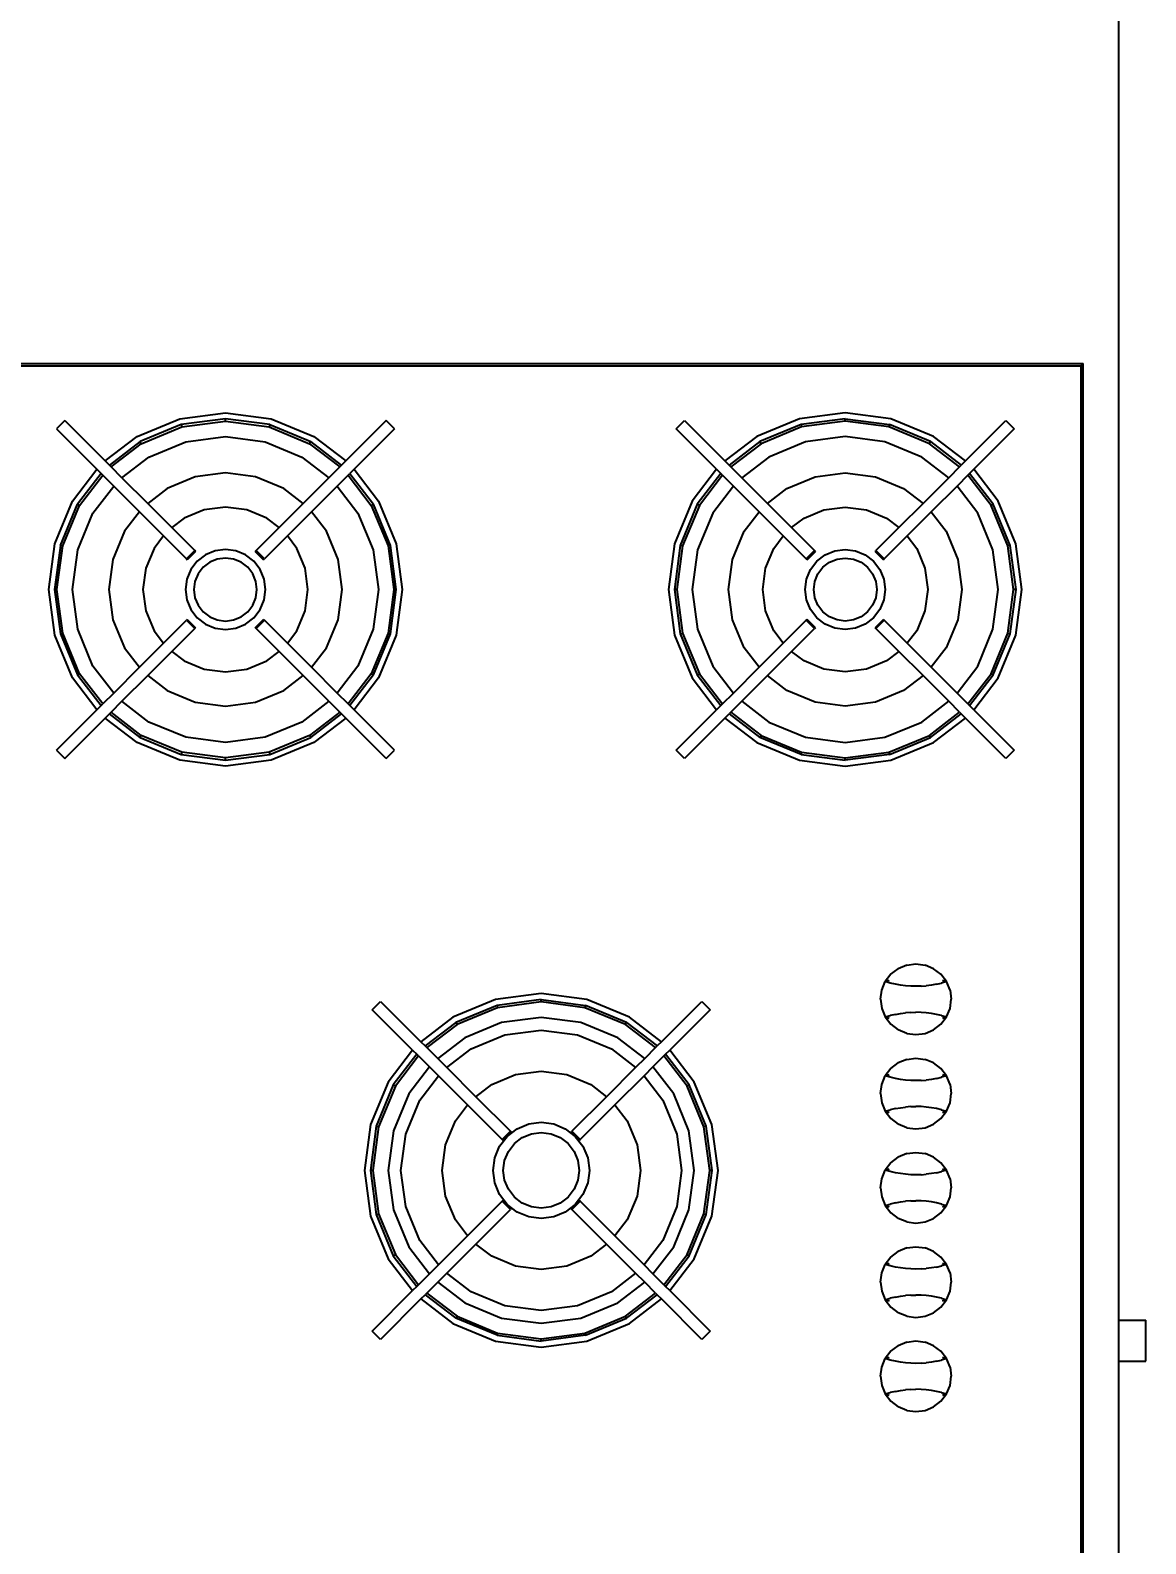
# Model space of a CAD drawing. Header units: metres. Extents: x 244.4 to 340.3, y -4.1 to 64.3.
# Drawn here: x 312.463 to 313.002, y 47.052 to 47.783 of the extents above; entities that cross this region are included whole.
import ezdxf

# ---------------------------------------------------------------- set-up
doc = ezdxf.new("R2010")
doc.units = ezdxf.units.M
doc.layers.get('Defpoints').update_dxf_attribs({"lineweight": 0})
doc.layers.add('Edges', color=7, linetype='Continuous')
doc.styles.add('TEXTS', font='swissl.ttf')
doc.dimstyles.new('Copy of DIMTEXT', dxfattribs={"dimscale": 0.3, "dimtxt": 0.22, "dimasz": 0.18, "dimexe": 0.05, "dimexo": 0.05, "dimgap": 0.05, "dimtad": 0, "dimzin": 1, "dimdsep": 46, "dimtxsty": 'TEXTS', "dimblk": 'ARCHTICK', "dimcen": 0.1, "dimclrd": 256, "dimclre": 6, "dimclrt": 7, "dimadec": 0, "dimazin": 0, "dimtfac": 0.15, "dimtix": 1, "dimtofl": 0, "dimtmove": 1, "dimatfit": 3, "dimldrblk": 'OPEN', "dimfxl": 0, "dimtolj": 1, "dimtzin": 0, "dimarcsym": 0})

# ---------------------------------------------------------------- blocks, each defined once
blk = doc.blocks.new('turjd+')
at = {"layer": 'Edges'}
for p, q in [((581.772, 172.567), (581.086, 172.567)), ((581.086, 172.12), (581.086, 172.567)), ((581.772, 172.12), (581.772, 172.567)), ((581.086, 172.12), (557.831, 172.12)), ((581.772, 172.12), (581.086, 172.12)), ((585.979, 172.12), (581.772, 172.12)), ((565.101, 171.523), (565.14, 171.484)), ((565.101, 153.413), (565.101, 171.523)), ((592.069, 171.523), (565.101, 171.523)), ((565.14, 153.452), (565.14, 171.484)), ((565.14, 171.484), (592.03, 171.484)), ((568.88, 170.499), (568.116, 170.399)), ((569.645, 170.399), (568.88, 170.499)), ((566.057, 170.231), (566.196, 170.37)), ((566.732, 169.556), (566.057, 170.231)), ((566.196, 170.37), (566.871, 169.695)), ((568.116, 170.399), (567.404, 170.104)), ((568.142, 170.303), (567.454, 170.018)), ((568.152, 170.264), (567.474, 169.983)), ((568.88, 170.4), (568.142, 170.303)), ((568.142, 170.303), (568.152, 170.264)), ((568.88, 170.36), (568.152, 170.264)), ((569.619, 170.303), (568.88, 170.4)), ((568.88, 170.4), (568.88, 170.36)), ((569.609, 170.264), (568.88, 170.36)), ((569.609, 170.264), (569.619, 170.303)), ((570.287, 169.983), (569.609, 170.264)), ((570.307, 170.018), (569.619, 170.303)), ((570.357, 170.104), (569.645, 170.399)), ((570.89, 169.695), (571.565, 170.37)), ((571.704, 170.231), (571.029, 169.556)), ((571.565, 170.37), (571.704, 170.231)), ((567.404, 170.104), (566.871, 169.695)), ((567.454, 170.018), (566.942, 169.625)), ((567.474, 169.983), (566.97, 169.597)), ((567.474, 169.983), (567.454, 170.018)), ((568.219, 170.015), (567.603, 169.76)), ((568.88, 170.102), (568.219, 170.015)), ((569.542, 170.015), (568.88, 170.102)), ((570.158, 169.76), (569.542, 170.015)), ((570.307, 170.018), (570.287, 169.983)), ((570.791, 169.597), (570.287, 169.983)), ((570.819, 169.625), (570.307, 170.018)), ((570.89, 169.695), (570.357, 170.104)), ((566.871, 169.695), (566.942, 169.625)), ((567.603, 169.76), (567.152, 169.414)), ((570.609, 169.414), (570.158, 169.76)), ((570.89, 169.695), (570.819, 169.625)), ((566.732, 169.556), (566.323, 169.023)), ((566.409, 168.973), (566.802, 169.486)), ((566.83, 169.457), (566.444, 168.953)), ((566.732, 169.556), (566.802, 169.486)), ((566.83, 169.457), (566.802, 169.486)), ((566.83, 169.457), (567.013, 169.275)), ((566.942, 169.625), (566.97, 169.597)), ((566.97, 169.597), (567.152, 169.414)), ((568.376, 169.429), (568.88, 169.495)), ((568.88, 169.495), (569.385, 169.429)), ((570.791, 169.597), (570.609, 169.414)), ((570.931, 169.457), (570.748, 169.275)), ((570.791, 169.597), (570.819, 169.625)), ((570.931, 169.457), (570.959, 169.486)), ((571.317, 168.953), (570.931, 169.457)), ((570.959, 169.486), (571.029, 169.556)), ((571.352, 168.973), (570.959, 169.486)), ((571.438, 169.023), (571.029, 169.556)), ((567.013, 169.275), (566.667, 168.824)), ((567.013, 169.275), (567.442, 168.846)), ((567.152, 169.414), (567.581, 168.985)), ((567.581, 168.985), (567.906, 169.234)), ((567.906, 169.234), (568.376, 169.429)), ((569.385, 169.429), (569.855, 169.234)), ((569.855, 169.234), (570.18, 168.985)), ((570.609, 169.414), (570.18, 168.985)), ((570.748, 169.275), (570.319, 168.846)), ((571.094, 168.824), (570.748, 169.275)), ((575.432, 169.239), (575.309, 169.145)), ((575.41, 169.173), (575.432, 169.239)), ((575.574, 169.298), (575.432, 169.239)), ((575.432, 169.239), (575.456, 169.156)), ((575.574, 169.298), (575.727, 169.318)), ((575.88, 169.298), (575.727, 169.318)), ((576.022, 169.239), (575.88, 169.298)), ((575.998, 169.156), (576.022, 169.239)), ((576.044, 169.173), (576.022, 169.239)), ((576.145, 169.145), (576.022, 169.239)), ((577.006, 169.239), (576.884, 169.145)), ((576.985, 169.173), (577.006, 169.239)), ((577.149, 169.298), (577.006, 169.239)), ((577.006, 169.239), (577.03, 169.156)), ((577.149, 169.298), (577.302, 169.318)), ((577.455, 169.298), (577.302, 169.318)), ((577.597, 169.239), (577.455, 169.298)), ((577.573, 169.156), (577.597, 169.239)), ((577.619, 169.173), (577.597, 169.239)), ((577.719, 169.145), (577.597, 169.239)), ((578.581, 169.239), (578.459, 169.145)), ((578.559, 169.173), (578.581, 169.239)), ((578.724, 169.298), (578.581, 169.239)), ((578.581, 169.239), (578.605, 169.156)), ((578.724, 169.298), (578.877, 169.318)), ((579.029, 169.298), (578.877, 169.318)), ((579.172, 169.239), (579.029, 169.298)), ((579.148, 169.156), (579.172, 169.239)), ((579.194, 169.173), (579.172, 169.239)), ((579.294, 169.145), (579.172, 169.239)), ((580.156, 169.239), (580.034, 169.145)), ((580.134, 169.173), (580.156, 169.239)), ((580.299, 169.298), (580.156, 169.239)), ((580.156, 169.239), (580.18, 169.156)), ((580.299, 169.298), (580.451, 169.318)), ((580.604, 169.298), (580.451, 169.318)), ((580.747, 169.239), (580.604, 169.298)), ((580.723, 169.156), (580.747, 169.239)), ((580.768, 169.173), (580.747, 169.239)), ((580.869, 169.145), (580.747, 169.239)), ((581.731, 169.239), (581.609, 169.145)), ((581.709, 169.173), (581.731, 169.239)), ((581.873, 169.298), (581.731, 169.239)), ((581.731, 169.239), (581.755, 169.156)), ((581.873, 169.298), (582.026, 169.318)), ((582.179, 169.298), (582.026, 169.318)), ((582.321, 169.239), (582.179, 169.298)), ((582.298, 169.156), (582.321, 169.239)), ((582.343, 169.173), (582.321, 169.239)), ((582.444, 169.145), (582.321, 169.239)), ((566.323, 169.023), (566.028, 168.311)), ((566.409, 168.973), (566.124, 168.285)), ((566.444, 168.953), (566.163, 168.275)), ((566.444, 168.953), (566.409, 168.973)), ((567.581, 168.985), (567.985, 168.581)), ((570.18, 168.985), (569.776, 168.581)), ((571.352, 168.973), (571.317, 168.953)), ((571.598, 168.275), (571.317, 168.953)), ((571.637, 168.285), (571.352, 168.973)), ((571.733, 168.311), (571.438, 169.023)), ((575.216, 169.023), (575.157, 168.881)), ((575.309, 169.145), (575.216, 169.023)), ((575.475, 169.072), (575.456, 169.156)), ((575.475, 169.072), (575.491, 168.986)), ((575.491, 168.986), (575.502, 168.901)), ((575.963, 168.986), (575.952, 168.901)), ((575.979, 169.072), (575.963, 168.986)), ((575.998, 169.156), (575.979, 169.072)), ((576.238, 169.023), (576.145, 169.145)), ((576.297, 168.881), (576.238, 169.023)), ((576.79, 169.023), (576.731, 168.881)), ((576.884, 169.145), (576.79, 169.023)), ((577.05, 169.072), (577.03, 169.156)), ((577.05, 169.072), (577.065, 168.986)), ((577.065, 168.986), (577.076, 168.901)), ((577.538, 168.986), (577.527, 168.901)), ((577.553, 169.072), (577.538, 168.986)), ((577.573, 169.156), (577.553, 169.072)), ((577.813, 169.023), (577.719, 169.145)), ((577.872, 168.881), (577.813, 169.023)), ((578.365, 169.023), (578.306, 168.881)), ((578.459, 169.145), (578.365, 169.023)), ((578.625, 169.072), (578.605, 169.156)), ((578.625, 169.072), (578.64, 168.986)), ((578.64, 168.986), (578.651, 168.901)), ((579.113, 168.986), (579.102, 168.901)), ((579.128, 169.072), (579.113, 168.986)), ((579.148, 169.156), (579.128, 169.072)), ((579.388, 169.023), (579.294, 169.145)), ((579.447, 168.881), (579.388, 169.023)), ((579.94, 169.023), (579.881, 168.881)), ((580.034, 169.145), (579.94, 169.023)), ((580.2, 169.072), (580.18, 169.156)), ((580.2, 169.072), (580.215, 168.986)), ((580.215, 168.986), (580.226, 168.901)), ((580.688, 168.986), (580.677, 168.901)), ((580.703, 169.072), (580.688, 168.986)), ((580.723, 169.156), (580.703, 169.072)), ((580.963, 169.023), (580.869, 169.145)), ((581.022, 168.881), (580.963, 169.023)), ((581.515, 169.023), (581.456, 168.881)), ((581.609, 169.145), (581.515, 169.023)), ((581.774, 169.072), (581.755, 169.156)), ((581.774, 169.072), (581.79, 168.986)), ((581.79, 168.986), (581.801, 168.901)), ((582.262, 168.986), (582.252, 168.901)), ((582.278, 169.072), (582.262, 168.986)), ((582.298, 169.156), (582.278, 169.072)), ((582.538, 169.023), (582.444, 169.145)), ((582.597, 168.881), (582.538, 169.023)), ((566.667, 168.824), (566.412, 168.208)), ((567.193, 168.521), (567.442, 168.846)), ((567.442, 168.846), (567.846, 168.442)), ((567.985, 168.581), (568.192, 168.74)), ((568.192, 168.74), (568.524, 168.877)), ((568.524, 168.877), (568.88, 168.924)), ((568.88, 168.924), (569.237, 168.877)), ((569.237, 168.877), (569.569, 168.74)), ((569.569, 168.74), (569.776, 168.581)), ((570.319, 168.846), (569.915, 168.442)), ((570.319, 168.846), (570.568, 168.521)), ((571.349, 168.208), (571.094, 168.824)), ((575.136, 168.728), (575.157, 168.881)), ((575.157, 168.575), (575.136, 168.728)), ((575.508, 168.814), (575.502, 168.901)), ((575.508, 168.814), (575.51, 168.728)), ((575.51, 168.728), (575.508, 168.641)), ((575.946, 168.814), (575.943, 168.728)), ((575.946, 168.641), (575.943, 168.728)), ((575.952, 168.901), (575.946, 168.814)), ((576.317, 168.728), (576.297, 168.881)), ((576.297, 168.575), (576.317, 168.728)), ((576.711, 168.728), (576.731, 168.881)), ((576.731, 168.575), (576.711, 168.728)), ((577.083, 168.814), (577.076, 168.901)), ((577.083, 168.814), (577.085, 168.728)), ((577.085, 168.728), (577.083, 168.641)), ((577.52, 168.814), (577.518, 168.728)), ((577.52, 168.641), (577.518, 168.728)), ((577.527, 168.901), (577.52, 168.814)), ((577.892, 168.728), (577.872, 168.881)), ((577.872, 168.575), (577.892, 168.728)), ((578.286, 168.728), (578.306, 168.881)), ((578.306, 168.575), (578.286, 168.728)), ((578.658, 168.814), (578.651, 168.901)), ((578.658, 168.814), (578.66, 168.728)), ((578.66, 168.728), (578.658, 168.641)), ((579.095, 168.814), (579.093, 168.728)), ((579.095, 168.641), (579.093, 168.728)), ((579.102, 168.901), (579.095, 168.814)), ((579.467, 168.728), (579.447, 168.881)), ((579.447, 168.575), (579.467, 168.728)), ((579.861, 168.728), (579.881, 168.881)), ((579.881, 168.575), (579.861, 168.728)), ((580.233, 168.814), (580.226, 168.901)), ((580.233, 168.814), (580.235, 168.728)), ((580.235, 168.728), (580.233, 168.641)), ((580.67, 168.814), (580.668, 168.728)), ((580.67, 168.641), (580.668, 168.728)), ((580.677, 168.901), (580.67, 168.814)), ((581.042, 168.728), (581.022, 168.881)), ((581.022, 168.575), (581.042, 168.728)), ((581.436, 168.728), (581.456, 168.881)), ((581.456, 168.575), (581.436, 168.728)), ((581.807, 168.814), (581.801, 168.901)), ((581.807, 168.814), (581.81, 168.728)), ((581.81, 168.728), (581.807, 168.641)), ((582.245, 168.814), (582.243, 168.728)), ((582.245, 168.641), (582.243, 168.728)), ((582.252, 168.901), (582.245, 168.814)), ((582.617, 168.728), (582.597, 168.881)), ((582.597, 168.575), (582.617, 168.728)), ((566.998, 168.051), (567.193, 168.521)), ((567.687, 168.235), (567.846, 168.442)), ((567.846, 168.442), (568.229, 168.059)), ((567.985, 168.581), (568.368, 168.199)), ((569.776, 168.581), (569.393, 168.199)), ((569.915, 168.442), (569.532, 168.059)), ((569.915, 168.442), (570.074, 168.235)), ((570.568, 168.521), (570.763, 168.051)), ((575.157, 168.575), (575.216, 168.432)), ((575.309, 168.31), (575.216, 168.432)), ((575.491, 168.469), (575.475, 168.384)), ((575.502, 168.555), (575.491, 168.469)), ((575.508, 168.641), (575.502, 168.555)), ((575.946, 168.641), (575.952, 168.555)), ((575.963, 168.469), (575.952, 168.555)), ((575.979, 168.384), (575.963, 168.469)), ((576.145, 168.31), (576.238, 168.432)), ((576.297, 168.575), (576.238, 168.432)), ((576.731, 168.575), (576.79, 168.432)), ((576.884, 168.31), (576.79, 168.432)), ((577.065, 168.469), (577.05, 168.384)), ((577.076, 168.555), (577.065, 168.469)), ((577.083, 168.641), (577.076, 168.555)), ((577.52, 168.641), (577.527, 168.555)), ((577.538, 168.469), (577.527, 168.555)), ((577.553, 168.384), (577.538, 168.469)), ((577.719, 168.31), (577.813, 168.432)), ((577.872, 168.575), (577.813, 168.432)), ((578.306, 168.575), (578.365, 168.432)), ((578.459, 168.31), (578.365, 168.432)), ((578.64, 168.469), (578.625, 168.384)), ((578.651, 168.555), (578.64, 168.469)), ((578.658, 168.641), (578.651, 168.555)), ((579.095, 168.641), (579.102, 168.555)), ((579.113, 168.469), (579.102, 168.555)), ((579.128, 168.384), (579.113, 168.469)), ((579.294, 168.31), (579.388, 168.432)), ((579.447, 168.575), (579.388, 168.432)), ((579.881, 168.575), (579.94, 168.432)), ((580.034, 168.31), (579.94, 168.432)), ((580.215, 168.469), (580.2, 168.384)), ((580.226, 168.555), (580.215, 168.469)), ((580.233, 168.641), (580.226, 168.555)), ((580.67, 168.641), (580.677, 168.555)), ((580.688, 168.469), (580.677, 168.555)), ((580.703, 168.384), (580.688, 168.469)), ((580.869, 168.31), (580.963, 168.432)), ((581.022, 168.575), (580.963, 168.432)), ((581.456, 168.575), (581.515, 168.432)), ((581.609, 168.31), (581.515, 168.432)), ((581.79, 168.469), (581.774, 168.384)), ((581.801, 168.555), (581.79, 168.469)), ((581.807, 168.641), (581.801, 168.555)), ((582.245, 168.641), (582.252, 168.555)), ((582.262, 168.469), (582.252, 168.555)), ((582.278, 168.384), (582.262, 168.469)), ((582.444, 168.31), (582.538, 168.432)), ((582.597, 168.575), (582.538, 168.432)), ((566.028, 168.311), (565.928, 167.547)), ((566.027, 167.547), (566.124, 168.285)), ((566.163, 168.275), (566.067, 167.547)), ((566.124, 168.285), (566.163, 168.275)), ((566.412, 168.208), (566.325, 167.547)), ((567.55, 167.903), (567.687, 168.235)), ((568.229, 168.059), (568.368, 168.199)), ((568.242, 168.045), (568.382, 168.185)), ((568.368, 168.199), (568.382, 168.185)), ((568.546, 168.126), (568.707, 168.193)), ((568.707, 168.193), (568.88, 168.215)), ((568.88, 168.215), (569.054, 168.193)), ((569.054, 168.193), (569.215, 168.126)), ((569.379, 168.185), (569.393, 168.199)), ((569.379, 168.185), (569.518, 168.045)), ((569.393, 168.199), (569.532, 168.059)), ((570.074, 168.235), (570.211, 167.903)), ((571.436, 167.547), (571.349, 168.208)), ((571.598, 168.275), (571.637, 168.285)), ((571.694, 167.547), (571.598, 168.275)), ((571.637, 168.285), (571.734, 167.547)), ((571.833, 167.547), (571.733, 168.311)), ((575.309, 168.31), (575.432, 168.216)), ((575.432, 168.216), (575.41, 168.283)), ((575.456, 168.299), (575.432, 168.216)), ((575.574, 168.157), (575.432, 168.216)), ((575.475, 168.384), (575.456, 168.299)), ((575.88, 168.157), (576.022, 168.216)), ((575.979, 168.384), (575.998, 168.299)), ((576.022, 168.216), (575.998, 168.299)), ((576.022, 168.216), (576.145, 168.31)), ((576.022, 168.216), (576.044, 168.283)), ((576.884, 168.31), (577.006, 168.216)), ((577.006, 168.216), (576.985, 168.283)), ((577.03, 168.299), (577.006, 168.216)), ((577.149, 168.157), (577.006, 168.216)), ((577.05, 168.384), (577.03, 168.299)), ((577.455, 168.157), (577.597, 168.216)), ((577.553, 168.384), (577.573, 168.299)), ((577.597, 168.216), (577.573, 168.299)), ((577.597, 168.216), (577.719, 168.31)), ((577.597, 168.216), (577.619, 168.283)), ((578.459, 168.31), (578.581, 168.216)), ((578.581, 168.216), (578.559, 168.283)), ((578.605, 168.299), (578.581, 168.216)), ((578.724, 168.157), (578.581, 168.216)), ((578.625, 168.384), (578.605, 168.299)), ((579.029, 168.157), (579.172, 168.216)), ((579.128, 168.384), (579.148, 168.299)), ((579.172, 168.216), (579.148, 168.299)), ((579.172, 168.216), (579.294, 168.31)), ((579.172, 168.216), (579.194, 168.283)), ((580.034, 168.31), (580.156, 168.216)), ((580.156, 168.216), (580.134, 168.283)), ((580.18, 168.299), (580.156, 168.216)), ((580.299, 168.157), (580.156, 168.216)), ((580.2, 168.384), (580.18, 168.299)), ((580.604, 168.157), (580.747, 168.216)), ((580.703, 168.384), (580.723, 168.299)), ((580.747, 168.216), (580.723, 168.299)), ((580.747, 168.216), (580.869, 168.31)), ((580.747, 168.216), (580.768, 168.283)), ((581.609, 168.31), (581.731, 168.216)), ((581.731, 168.216), (581.709, 168.283)), ((581.755, 168.299), (581.731, 168.216)), ((581.873, 168.157), (581.731, 168.216)), ((581.774, 168.384), (581.755, 168.299)), ((582.179, 168.157), (582.321, 168.216)), ((582.278, 168.384), (582.298, 168.299)), ((582.321, 168.216), (582.298, 168.299)), ((582.321, 168.216), (582.444, 168.31)), ((582.321, 168.216), (582.343, 168.283)), ((566.932, 167.547), (566.998, 168.051)), ((568.242, 168.045), (568.229, 168.059)), ((568.301, 167.881), (568.408, 168.019)), ((568.408, 168.019), (568.546, 168.126)), ((568.424, 167.81), (568.508, 167.919)), ((568.508, 167.919), (568.617, 168.003)), ((568.617, 168.003), (568.744, 168.056)), ((568.744, 168.056), (568.88, 168.074)), ((568.88, 168.074), (569.017, 168.056)), ((569.017, 168.056), (569.144, 168.003)), ((569.144, 168.003), (569.253, 167.919)), ((569.215, 168.126), (569.353, 168.019)), ((569.253, 167.919), (569.337, 167.81)), ((569.353, 168.019), (569.46, 167.881)), ((569.532, 168.059), (569.518, 168.045)), ((570.763, 168.051), (570.829, 167.547)), ((575.727, 168.137), (575.574, 168.157)), ((575.727, 168.137), (575.88, 168.157)), ((577.302, 168.137), (577.149, 168.157)), ((577.302, 168.137), (577.455, 168.157)), ((578.877, 168.137), (578.724, 168.157)), ((578.877, 168.137), (579.029, 168.157)), ((580.451, 168.137), (580.299, 168.157)), ((580.451, 168.137), (580.604, 168.157)), ((582.026, 168.137), (581.873, 168.157)), ((582.026, 168.137), (582.179, 168.157)), ((567.503, 167.547), (567.55, 167.903)), ((568.212, 167.547), (568.234, 167.72)), ((568.234, 167.72), (568.301, 167.881)), ((568.354, 167.547), (568.371, 167.683)), ((568.371, 167.683), (568.424, 167.81)), ((569.337, 167.81), (569.389, 167.683)), ((569.389, 167.683), (569.407, 167.547)), ((569.46, 167.881), (569.526, 167.72)), ((569.526, 167.72), (569.549, 167.547)), ((570.211, 167.903), (570.258, 167.547)), ((565.928, 167.547), (566.028, 166.782)), ((566.067, 167.547), (566.027, 167.547)), ((566.027, 167.547), (566.124, 166.808)), ((566.067, 167.547), (566.163, 166.818)), ((566.325, 167.547), (566.412, 166.885)), ((566.998, 167.042), (566.932, 167.547)), ((567.55, 167.19), (567.503, 167.547)), ((568.234, 167.373), (568.212, 167.547)), ((568.371, 167.41), (568.354, 167.547)), ((569.407, 167.547), (569.389, 167.41)), ((569.549, 167.547), (569.526, 167.373)), ((570.258, 167.547), (570.211, 167.19)), ((570.829, 167.547), (570.763, 167.042)), ((571.349, 166.885), (571.436, 167.547)), ((571.598, 166.818), (571.694, 167.547)), ((571.637, 166.808), (571.734, 167.547)), ((571.734, 167.547), (571.694, 167.547)), ((571.733, 166.782), (571.833, 167.547)), ((567.687, 166.858), (567.55, 167.19)), ((568.301, 167.212), (568.234, 167.373)), ((568.408, 167.074), (568.301, 167.212)), ((568.424, 167.283), (568.371, 167.41)), ((568.508, 167.174), (568.424, 167.283)), ((568.617, 167.09), (568.508, 167.174)), ((569.253, 167.174), (569.144, 167.09)), ((569.337, 167.283), (569.253, 167.174)), ((569.389, 167.41), (569.337, 167.283)), ((569.46, 167.212), (569.353, 167.074)), ((569.526, 167.373), (569.46, 167.212)), ((570.211, 167.19), (570.074, 166.858)), ((567.193, 166.572), (566.998, 167.042)), ((567.846, 166.651), (568.229, 167.034)), ((568.229, 167.034), (568.242, 167.048)), ((568.368, 166.895), (568.229, 167.034)), ((568.382, 166.909), (568.242, 167.048)), ((568.382, 166.909), (568.368, 166.895)), ((568.546, 166.967), (568.408, 167.074)), ((568.707, 166.901), (568.546, 166.967)), ((568.744, 167.038), (568.617, 167.09)), ((568.88, 167.02), (568.744, 167.038)), ((569.017, 167.038), (568.88, 167.02)), ((569.144, 167.09), (569.017, 167.038)), ((569.215, 166.967), (569.054, 166.901)), ((569.353, 167.074), (569.215, 166.967)), ((569.518, 167.048), (569.379, 166.909)), ((569.393, 166.895), (569.379, 166.909)), ((569.532, 167.034), (569.393, 166.895)), ((569.518, 167.048), (569.532, 167.034)), ((569.915, 166.651), (569.532, 167.034)), ((570.763, 167.042), (570.568, 166.572)), ((566.028, 166.782), (566.323, 166.07)), ((566.124, 166.808), (566.163, 166.818)), ((566.124, 166.808), (566.409, 166.12)), ((566.163, 166.818), (566.444, 166.14)), ((566.412, 166.885), (566.667, 166.269)), ((567.846, 166.651), (567.687, 166.858)), ((567.985, 166.512), (568.368, 166.895)), ((568.88, 166.878), (568.707, 166.901)), ((569.054, 166.901), (568.88, 166.878)), ((569.776, 166.512), (569.393, 166.895)), ((570.074, 166.858), (569.915, 166.651)), ((571.094, 166.269), (571.349, 166.885)), ((571.317, 166.14), (571.598, 166.818)), ((571.637, 166.808), (571.352, 166.12)), ((571.438, 166.07), (571.733, 166.782)), ((571.598, 166.818), (571.637, 166.808)), ((567.442, 166.247), (567.193, 166.572)), ((567.442, 166.247), (567.846, 166.651)), ((567.581, 166.108), (567.985, 166.512)), ((568.192, 166.353), (567.985, 166.512)), ((569.776, 166.512), (569.569, 166.353)), ((570.18, 166.108), (569.776, 166.512)), ((570.319, 166.247), (569.915, 166.651)), ((570.568, 166.572), (570.319, 166.247)), ((566.667, 166.269), (567.013, 165.818)), ((567.013, 165.818), (567.442, 166.247)), ((568.524, 166.216), (568.192, 166.353)), ((568.88, 166.169), (568.524, 166.216)), ((569.237, 166.216), (568.88, 166.169)), ((569.569, 166.353), (569.237, 166.216)), ((570.748, 165.818), (570.319, 166.247)), ((570.748, 165.818), (571.094, 166.269)), ((566.323, 166.07), (566.732, 165.537)), ((566.444, 166.14), (566.409, 166.12)), ((566.409, 166.12), (566.802, 165.608)), ((566.444, 166.14), (566.83, 165.636)), ((567.152, 165.679), (567.581, 166.108)), ((567.906, 165.859), (567.581, 166.108)), ((570.18, 166.108), (569.855, 165.859)), ((570.609, 165.679), (570.18, 166.108)), ((570.931, 165.636), (571.317, 166.14)), ((570.959, 165.608), (571.352, 166.12)), ((571.029, 165.537), (571.438, 166.07)), ((571.352, 166.12), (571.317, 166.14)), ((566.83, 165.636), (567.013, 165.818)), ((566.97, 165.497), (567.152, 165.679)), ((567.152, 165.679), (567.603, 165.333)), ((568.376, 165.664), (567.906, 165.859)), ((568.88, 165.598), (568.376, 165.664)), ((569.385, 165.664), (568.88, 165.598)), ((569.855, 165.859), (569.385, 165.664)), ((570.158, 165.333), (570.609, 165.679)), ((570.791, 165.497), (570.609, 165.679)), ((570.931, 165.636), (570.748, 165.818)), ((566.057, 164.862), (566.732, 165.537)), ((566.871, 165.398), (566.196, 164.723)), ((566.732, 165.537), (566.802, 165.608)), ((566.802, 165.608), (566.83, 165.636)), ((566.871, 165.398), (566.942, 165.468)), ((566.871, 165.398), (567.404, 164.989)), ((566.97, 165.497), (566.942, 165.468)), ((566.942, 165.468), (567.454, 165.075)), ((566.97, 165.497), (567.474, 165.11)), ((570.287, 165.11), (570.791, 165.497)), ((570.307, 165.075), (570.819, 165.468)), ((570.357, 164.989), (570.89, 165.398)), ((570.791, 165.497), (570.819, 165.468)), ((570.819, 165.468), (570.89, 165.398)), ((571.565, 164.723), (570.89, 165.398)), ((570.931, 165.636), (570.959, 165.608)), ((571.029, 165.537), (570.959, 165.608)), ((571.029, 165.537), (571.704, 164.862)), ((578.585, 165.421), (577.821, 165.32)), ((579.349, 165.32), (578.585, 165.421)), ((567.603, 165.333), (568.219, 165.078)), ((569.542, 165.078), (570.158, 165.333)), ((575.762, 165.152), (575.901, 165.291)), ((576.437, 164.477), (575.762, 165.152)), ((575.901, 165.291), (576.576, 164.616)), ((577.821, 165.32), (577.109, 165.025)), ((577.847, 165.224), (577.158, 164.939)), ((577.857, 165.186), (577.178, 164.905)), ((578.585, 165.321), (577.847, 165.224)), ((577.847, 165.224), (577.857, 165.186)), ((578.585, 165.282), (577.857, 165.186)), ((579.324, 165.224), (578.585, 165.321)), ((578.585, 165.321), (578.585, 165.282)), ((579.313, 165.186), (578.585, 165.282)), ((579.313, 165.186), (579.324, 165.224)), ((579.992, 164.905), (579.313, 165.186)), ((580.012, 164.939), (579.324, 165.224)), ((580.062, 165.025), (579.349, 165.32)), ((580.594, 164.616), (581.27, 165.291)), ((581.409, 165.152), (580.734, 164.477)), ((581.27, 165.291), (581.409, 165.152)), ((567.404, 164.989), (568.116, 164.694)), ((567.474, 165.11), (567.454, 165.075)), ((567.454, 165.075), (568.142, 164.79)), ((567.474, 165.11), (568.152, 164.829)), ((568.219, 165.078), (568.88, 164.991)), ((568.88, 164.991), (569.542, 165.078)), ((569.609, 164.829), (570.287, 165.11)), ((569.619, 164.79), (570.307, 165.075)), ((569.645, 164.694), (570.357, 164.989)), ((570.307, 165.075), (570.287, 165.11)), ((577.109, 165.025), (576.576, 164.616)), ((577.158, 164.939), (576.646, 164.546)), ((577.178, 164.905), (576.674, 164.518)), ((577.178, 164.905), (577.158, 164.939)), ((577.924, 164.936), (577.307, 164.681)), ((578.585, 165.023), (577.924, 164.936)), ((579.247, 164.936), (578.585, 165.023)), ((579.863, 164.681), (579.247, 164.936)), ((580.012, 164.939), (579.992, 164.905)), ((580.496, 164.518), (579.992, 164.905)), ((580.524, 164.546), (580.012, 164.939)), ((580.594, 164.616), (580.062, 165.025)), ((566.196, 164.723), (566.057, 164.862)), ((568.116, 164.694), (568.88, 164.594)), ((568.142, 164.79), (568.152, 164.829)), ((568.142, 164.79), (568.88, 164.693)), ((568.152, 164.829), (568.88, 164.733)), ((568.88, 164.733), (569.609, 164.829)), ((568.88, 164.693), (569.619, 164.79)), ((568.88, 164.733), (568.88, 164.693)), ((568.88, 164.594), (569.645, 164.694)), ((569.619, 164.79), (569.609, 164.829)), ((571.704, 164.862), (571.565, 164.723)), ((577.307, 164.681), (576.857, 164.335)), ((577.414, 164.497), (577.979, 164.731)), ((577.979, 164.731), (578.585, 164.81)), ((578.585, 164.81), (579.191, 164.731)), ((579.191, 164.731), (579.756, 164.497)), ((580.314, 164.335), (579.863, 164.681)), ((576.437, 164.477), (576.028, 163.944)), ((576.114, 163.895), (576.507, 164.407)), ((576.535, 164.379), (576.148, 163.875)), ((576.437, 164.477), (576.507, 164.407)), ((576.535, 164.379), (576.507, 164.407)), ((576.535, 164.379), (576.718, 164.196)), ((576.646, 164.546), (576.576, 164.616)), ((576.674, 164.518), (576.646, 164.546)), ((576.674, 164.518), (576.857, 164.335)), ((577.008, 164.185), (577.414, 164.497)), ((579.756, 164.497), (580.163, 164.185)), ((580.496, 164.518), (580.314, 164.335)), ((580.635, 164.379), (580.453, 164.196)), ((580.496, 164.518), (580.524, 164.546)), ((580.594, 164.616), (580.524, 164.546)), ((580.635, 164.379), (580.663, 164.407)), ((581.022, 163.875), (580.635, 164.379)), ((580.663, 164.407), (580.734, 164.477)), ((581.056, 163.895), (580.663, 164.407)), ((581.142, 163.944), (580.734, 164.477)), ((576.718, 164.196), (576.372, 163.746)), ((576.718, 164.196), (576.868, 164.045)), ((576.857, 164.335), (577.008, 164.185)), ((577.008, 164.185), (577.493, 163.699)), ((578.157, 164.068), (578.585, 164.124)), ((578.585, 164.124), (579.014, 164.068)), ((580.163, 164.185), (579.677, 163.699)), ((580.314, 164.335), (580.163, 164.185)), ((580.453, 164.196), (580.302, 164.045)), ((580.798, 163.746), (580.453, 164.196)), ((576.028, 163.944), (575.733, 163.232)), ((576.114, 163.895), (575.829, 163.206)), ((576.148, 163.875), (575.867, 163.196)), ((576.148, 163.875), (576.114, 163.895)), ((576.557, 163.639), (576.868, 164.045)), ((576.868, 164.045), (577.354, 163.56)), ((577.493, 163.699), (577.757, 163.902)), ((577.757, 163.902), (578.157, 164.068)), ((579.014, 164.068), (579.413, 163.902)), ((579.413, 163.902), (579.677, 163.699)), ((580.302, 164.045), (579.817, 163.56)), ((580.302, 164.045), (580.614, 163.639)), ((581.056, 163.895), (581.022, 163.875)), ((581.303, 163.196), (581.022, 163.875)), ((581.341, 163.206), (581.056, 163.895)), ((581.437, 163.232), (581.142, 163.944)), ((576.372, 163.746), (576.117, 163.129)), ((576.322, 163.074), (576.557, 163.639)), ((577.493, 163.699), (578.072, 163.12)), ((579.677, 163.699), (579.098, 163.12)), ((580.614, 163.639), (580.848, 163.074)), ((581.054, 163.129), (580.798, 163.746)), ((577.151, 163.296), (577.354, 163.56)), ((577.354, 163.56), (577.933, 162.981)), ((579.817, 163.56), (579.237, 162.981)), ((579.817, 163.56), (580.019, 163.296)), ((575.733, 163.232), (575.632, 162.468)), ((575.732, 162.468), (575.829, 163.206)), ((575.867, 163.196), (575.771, 162.468)), ((575.829, 163.206), (575.867, 163.196)), ((576.117, 163.129), (576.03, 162.468)), ((576.986, 162.896), (577.151, 163.296)), ((577.933, 162.981), (578.072, 163.12)), ((578.017, 163.036), (578.183, 163.164)), ((578.072, 163.12), (578.086, 163.106)), ((578.183, 163.164), (578.377, 163.244)), ((578.377, 163.244), (578.585, 163.272)), ((578.585, 163.272), (578.793, 163.244)), ((578.793, 163.244), (578.987, 163.164)), ((578.987, 163.164), (579.154, 163.036)), ((579.084, 163.106), (579.098, 163.12)), ((579.098, 163.12), (579.237, 162.981)), ((580.019, 163.296), (580.185, 162.896)), ((581.141, 162.468), (581.054, 163.129)), ((581.303, 163.196), (581.341, 163.206)), ((581.399, 162.468), (581.303, 163.196)), ((581.341, 163.206), (581.439, 162.468)), ((581.538, 162.468), (581.437, 163.232)), ((576.243, 162.468), (576.322, 163.074)), ((576.929, 162.468), (576.986, 162.896)), ((577.809, 162.676), (577.889, 162.87)), ((577.889, 162.87), (578.017, 163.036)), ((577.947, 162.967), (577.933, 162.981)), ((577.947, 162.967), (578.017, 163.036)), ((578.017, 163.036), (578.086, 163.106)), ((578.037, 162.785), (578.137, 162.916)), ((578.137, 162.916), (578.268, 163.016)), ((578.268, 163.016), (578.421, 163.08)), ((578.421, 163.08), (578.585, 163.101)), ((578.585, 163.101), (578.749, 163.08)), ((578.749, 163.08), (578.902, 163.016)), ((578.902, 163.016), (579.033, 162.916)), ((579.033, 162.916), (579.134, 162.785)), ((579.084, 163.106), (579.154, 163.036)), ((579.154, 163.036), (579.281, 162.87)), ((579.154, 163.036), (579.223, 162.967)), ((579.237, 162.981), (579.223, 162.967)), ((579.281, 162.87), (579.362, 162.676)), ((580.185, 162.896), (580.241, 162.468)), ((580.848, 163.074), (580.928, 162.468)), ((577.781, 162.468), (577.809, 162.676)), ((577.952, 162.468), (577.973, 162.632)), ((577.973, 162.632), (578.037, 162.785)), ((579.134, 162.785), (579.197, 162.632)), ((579.197, 162.632), (579.219, 162.468)), ((579.362, 162.676), (579.389, 162.468)), ((575.632, 162.468), (575.733, 161.704)), ((575.771, 162.468), (575.732, 162.468)), ((575.732, 162.468), (575.829, 161.729)), ((575.771, 162.468), (575.867, 161.74)), ((576.03, 162.468), (576.117, 161.806)), ((576.322, 161.862), (576.243, 162.468)), ((576.986, 162.039), (576.929, 162.468)), ((577.809, 162.26), (577.781, 162.468)), ((577.973, 162.304), (577.952, 162.468)), ((579.219, 162.468), (579.197, 162.304)), ((579.389, 162.468), (579.362, 162.26)), ((580.241, 162.468), (580.185, 162.039)), ((580.928, 162.468), (580.848, 161.862)), ((581.054, 161.806), (581.141, 162.468)), ((581.303, 161.74), (581.399, 162.468)), ((581.341, 161.729), (581.439, 162.468)), ((581.439, 162.468), (581.399, 162.468)), ((581.437, 161.704), (581.538, 162.468)), ((577.889, 162.066), (577.809, 162.26)), ((578.037, 162.151), (577.973, 162.304)), ((578.137, 162.02), (578.037, 162.151)), ((579.134, 162.151), (579.033, 162.02)), ((579.197, 162.304), (579.134, 162.151)), ((579.362, 162.26), (579.281, 162.066)), ((576.557, 161.297), (576.322, 161.862)), ((577.151, 161.64), (576.986, 162.039)), ((577.354, 161.376), (577.933, 161.955)), ((578.017, 161.899), (577.889, 162.066)), ((577.933, 161.955), (577.947, 161.969)), ((578.072, 161.816), (577.933, 161.955)), ((578.017, 161.899), (577.947, 161.969)), ((578.183, 161.772), (578.017, 161.899)), ((578.086, 161.83), (578.017, 161.899)), ((578.268, 161.919), (578.137, 162.02)), ((578.421, 161.856), (578.268, 161.919)), ((578.585, 161.834), (578.421, 161.856)), ((578.749, 161.856), (578.585, 161.834)), ((578.902, 161.919), (578.749, 161.856)), ((579.033, 162.02), (578.902, 161.919)), ((579.154, 161.899), (578.987, 161.772)), ((579.154, 161.899), (579.084, 161.83)), ((579.237, 161.955), (579.098, 161.816)), ((579.281, 162.066), (579.154, 161.899)), ((579.223, 161.969), (579.154, 161.899)), ((579.223, 161.969), (579.237, 161.955)), ((579.817, 161.376), (579.237, 161.955)), ((580.185, 162.039), (580.019, 161.64)), ((580.848, 161.862), (580.614, 161.297)), ((575.733, 161.704), (576.028, 160.991)), ((575.829, 161.729), (575.867, 161.74)), ((575.829, 161.729), (576.114, 161.041)), ((575.867, 161.74), (576.148, 161.061)), ((576.117, 161.806), (576.372, 161.19)), ((577.354, 161.376), (577.151, 161.64)), ((577.493, 161.236), (578.072, 161.816)), ((578.086, 161.83), (578.072, 161.816)), ((578.377, 161.691), (578.183, 161.772)), ((578.585, 161.664), (578.377, 161.691)), ((578.793, 161.691), (578.585, 161.664)), ((578.987, 161.772), (578.793, 161.691)), ((579.098, 161.816), (579.084, 161.83)), ((579.677, 161.236), (579.098, 161.816)), ((580.019, 161.64), (579.817, 161.376)), ((580.798, 161.19), (581.054, 161.806)), ((581.022, 161.061), (581.303, 161.74)), ((581.341, 161.729), (581.056, 161.041)), ((581.142, 160.991), (581.437, 161.704)), ((581.303, 161.74), (581.341, 161.729)), ((576.868, 160.89), (577.354, 161.376)), ((580.302, 160.89), (579.817, 161.376)), ((576.372, 161.19), (576.718, 160.739)), ((576.868, 160.89), (576.557, 161.297)), ((577.008, 160.751), (577.493, 161.236)), ((577.757, 161.034), (577.493, 161.236)), ((579.677, 161.236), (579.413, 161.034)), ((580.163, 160.751), (579.677, 161.236)), ((580.614, 161.297), (580.302, 160.89)), ((580.453, 160.739), (580.798, 161.19)), ((576.028, 160.991), (576.437, 160.459)), ((576.148, 161.061), (576.114, 161.041)), ((576.114, 161.041), (576.507, 160.529)), ((576.148, 161.061), (576.535, 160.557)), ((576.718, 160.739), (576.868, 160.89)), ((578.157, 160.868), (577.757, 161.034)), ((578.585, 160.812), (578.157, 160.868)), ((579.014, 160.868), (578.585, 160.812)), ((579.413, 161.034), (579.014, 160.868)), ((580.453, 160.739), (580.302, 160.89)), ((580.635, 160.557), (581.022, 161.061)), ((580.663, 160.529), (581.056, 161.041)), ((580.734, 160.459), (581.142, 160.991)), ((581.056, 161.041), (581.022, 161.061)), ((576.535, 160.557), (576.718, 160.739)), ((576.674, 160.418), (576.857, 160.6)), ((576.857, 160.6), (577.008, 160.751)), ((576.857, 160.6), (577.307, 160.255)), ((577.414, 160.439), (577.008, 160.751)), ((580.163, 160.751), (579.756, 160.439)), ((579.863, 160.255), (580.314, 160.6)), ((580.314, 160.6), (580.163, 160.751)), ((580.496, 160.418), (580.314, 160.6)), ((580.635, 160.557), (580.453, 160.739)), ((575.762, 159.783), (576.437, 160.459)), ((576.437, 160.459), (576.507, 160.529)), ((576.507, 160.529), (576.535, 160.557)), ((576.576, 160.319), (576.646, 160.39)), ((576.674, 160.418), (576.646, 160.39)), ((576.646, 160.39), (577.158, 159.997)), ((576.674, 160.418), (577.178, 160.031)), ((577.979, 160.205), (577.414, 160.439)), ((579.756, 160.439), (579.191, 160.205)), ((579.992, 160.031), (580.496, 160.418)), ((580.012, 159.997), (580.524, 160.39)), ((580.496, 160.418), (580.524, 160.39)), ((580.524, 160.39), (580.594, 160.319)), ((580.635, 160.557), (580.663, 160.529)), ((580.734, 160.459), (580.663, 160.529)), ((580.734, 160.459), (581.409, 159.783)), ((568.116, 160.044), (568.88, 160.145)), ((568.88, 160.145), (569.645, 160.044)), ((576.576, 160.319), (575.901, 159.644)), ((576.576, 160.319), (577.109, 159.911)), ((577.307, 160.255), (577.924, 159.999)), ((578.585, 160.125), (577.979, 160.205)), ((579.191, 160.205), (578.585, 160.125)), ((579.247, 159.999), (579.863, 160.255)), ((580.062, 159.911), (580.594, 160.319)), ((581.27, 159.644), (580.594, 160.319)), ((566.196, 160.016), (566.057, 159.877)), ((566.057, 159.877), (566.732, 159.201)), ((566.196, 160.016), (566.871, 159.341)), ((567.404, 159.749), (568.116, 160.044)), ((568.142, 159.948), (567.454, 159.663)), ((567.474, 159.629), (568.152, 159.91)), ((568.88, 160.046), (568.142, 159.948)), ((568.142, 159.948), (568.152, 159.91)), ((568.152, 159.91), (568.88, 160.006)), ((569.619, 159.948), (568.88, 160.046)), ((568.88, 160.006), (568.88, 160.046)), ((568.88, 160.006), (569.609, 159.91)), ((569.619, 159.948), (569.609, 159.91)), ((569.609, 159.91), (570.287, 159.629)), ((570.307, 159.663), (569.619, 159.948)), ((569.645, 160.044), (570.357, 159.749)), ((571.565, 160.016), (570.89, 159.341)), ((571.704, 159.877), (571.029, 159.201)), ((571.704, 159.877), (571.565, 160.016)), ((577.109, 159.911), (577.821, 159.616)), ((577.178, 160.031), (577.158, 159.997)), ((577.158, 159.997), (577.847, 159.712)), ((577.178, 160.031), (577.857, 159.75)), ((577.924, 159.999), (578.585, 159.912)), ((578.585, 159.912), (579.247, 159.999)), ((579.313, 159.75), (579.992, 160.031)), ((579.324, 159.712), (580.012, 159.997)), ((579.349, 159.616), (580.062, 159.911)), ((580.012, 159.997), (579.992, 160.031)), ((566.871, 159.341), (567.404, 159.749)), ((566.942, 159.27), (567.454, 159.663)), ((566.97, 159.242), (567.474, 159.629)), ((567.474, 159.629), (567.454, 159.663)), ((567.603, 159.406), (568.219, 159.661)), ((568.219, 159.661), (568.88, 159.748)), ((568.88, 159.748), (569.542, 159.661)), ((569.542, 159.661), (570.158, 159.406)), ((570.307, 159.663), (570.287, 159.629)), ((570.287, 159.629), (570.791, 159.242)), ((570.307, 159.663), (570.819, 159.27)), ((570.357, 159.749), (570.89, 159.341)), ((575.901, 159.644), (575.762, 159.783)), ((577.821, 159.616), (578.585, 159.515)), ((577.847, 159.712), (577.857, 159.75)), ((577.847, 159.712), (578.585, 159.614)), ((577.857, 159.75), (578.585, 159.654)), ((578.585, 159.654), (579.313, 159.75)), ((578.585, 159.614), (579.324, 159.712)), ((578.585, 159.654), (578.585, 159.614)), ((578.585, 159.515), (579.349, 159.616)), ((579.324, 159.712), (579.313, 159.75)), ((581.409, 159.783), (581.27, 159.644)), ((566.871, 159.341), (566.942, 159.27)), ((567.152, 159.06), (567.603, 159.406)), ((570.158, 159.406), (570.609, 159.06)), ((570.89, 159.341), (570.819, 159.27)), ((566.323, 158.669), (566.732, 159.201)), ((566.802, 159.131), (566.409, 158.619)), ((566.444, 158.599), (566.83, 159.103)), ((566.732, 159.201), (566.802, 159.131)), ((566.802, 159.131), (566.83, 159.103)), ((566.83, 159.103), (567.013, 158.921)), ((566.97, 159.242), (566.942, 159.27)), ((567.152, 159.06), (566.97, 159.242)), ((568.376, 159.075), (567.906, 158.88)), ((568.88, 159.141), (568.376, 159.075)), ((569.385, 159.075), (568.88, 159.141)), ((569.855, 158.88), (569.385, 159.075)), ((570.791, 159.242), (570.609, 159.06)), ((570.748, 158.921), (570.931, 159.103)), ((570.819, 159.27), (570.791, 159.242)), ((570.931, 159.103), (570.959, 159.131)), ((570.931, 159.103), (571.317, 158.599)), ((571.029, 159.201), (570.959, 159.131)), ((571.352, 158.619), (570.959, 159.131)), ((571.029, 159.201), (571.438, 158.669)), ((566.667, 158.47), (567.013, 158.921)), ((567.013, 158.921), (567.442, 158.492)), ((567.152, 159.06), (567.581, 158.631)), ((567.906, 158.88), (567.581, 158.631)), ((570.18, 158.631), (569.855, 158.88)), ((570.609, 159.06), (570.18, 158.631)), ((570.748, 158.921), (570.319, 158.492)), ((570.748, 158.921), (571.094, 158.47)), ((566.028, 157.956), (566.323, 158.669)), ((566.124, 157.931), (566.409, 158.619)), ((566.163, 157.921), (566.444, 158.599)), ((566.444, 158.599), (566.409, 158.619)), ((567.581, 158.631), (567.985, 158.227)), ((568.88, 158.57), (568.524, 158.523)), ((569.237, 158.523), (568.88, 158.57)), ((570.18, 158.631), (569.776, 158.227)), ((571.352, 158.619), (571.317, 158.599)), ((571.317, 158.599), (571.598, 157.921)), ((571.637, 157.931), (571.352, 158.619)), ((571.438, 158.669), (571.733, 157.956)), ((566.412, 157.854), (566.667, 158.47)), ((567.442, 158.492), (567.193, 158.167)), ((567.442, 158.492), (567.846, 158.088)), ((568.192, 158.385), (567.985, 158.227)), ((568.524, 158.523), (568.192, 158.385)), ((569.569, 158.385), (569.237, 158.523)), ((569.776, 158.227), (569.569, 158.385)), ((570.319, 158.492), (569.915, 158.088)), ((570.568, 158.167), (570.319, 158.492)), ((571.094, 158.47), (571.349, 157.854)), ((567.193, 158.167), (566.998, 157.697)), ((567.846, 158.088), (567.687, 157.881)), ((567.846, 158.088), (568.229, 157.705)), ((567.985, 158.227), (568.368, 157.844)), ((569.776, 158.227), (569.393, 157.844)), ((569.915, 158.088), (569.532, 157.705)), ((570.074, 157.881), (569.915, 158.088)), ((570.763, 157.697), (570.568, 158.167)), ((565.928, 157.192), (566.028, 157.956)), ((566.124, 157.931), (566.027, 157.192)), ((566.067, 157.192), (566.163, 157.921)), ((566.124, 157.931), (566.163, 157.921)), ((566.325, 157.192), (566.412, 157.854)), ((567.687, 157.881), (567.55, 157.549)), ((568.368, 157.844), (568.229, 157.705)), ((568.382, 157.83), (568.242, 157.691)), ((568.382, 157.83), (568.368, 157.844)), ((568.707, 157.838), (568.546, 157.771)), ((568.88, 157.861), (568.707, 157.838)), ((569.054, 157.838), (568.88, 157.861)), ((569.215, 157.771), (569.054, 157.838)), ((569.393, 157.844), (569.379, 157.83)), ((569.518, 157.691), (569.379, 157.83)), ((569.532, 157.705), (569.393, 157.844)), ((570.211, 157.549), (570.074, 157.881)), ((571.349, 157.854), (571.436, 157.192)), ((571.598, 157.921), (571.637, 157.931)), ((571.598, 157.921), (571.694, 157.192)), ((571.734, 157.192), (571.637, 157.931)), ((571.733, 157.956), (571.833, 157.192)), ((566.998, 157.697), (566.932, 157.192)), ((567.55, 157.549), (567.503, 157.192)), ((568.229, 157.705), (568.242, 157.691)), ((568.408, 157.665), (568.301, 157.527)), ((568.546, 157.771), (568.408, 157.665)), ((568.508, 157.565), (568.424, 157.456)), ((568.617, 157.649), (568.508, 157.565)), ((568.744, 157.701), (568.617, 157.649)), ((568.88, 157.719), (568.744, 157.701)), ((569.017, 157.701), (568.88, 157.719)), ((569.144, 157.649), (569.017, 157.701)), ((569.253, 157.565), (569.144, 157.649)), ((569.353, 157.665), (569.215, 157.771)), ((569.337, 157.456), (569.253, 157.565)), ((569.46, 157.527), (569.353, 157.665)), ((569.518, 157.691), (569.532, 157.705)), ((570.258, 157.192), (570.211, 157.549)), ((570.829, 157.192), (570.763, 157.697)), ((568.234, 157.365), (568.212, 157.192)), ((568.301, 157.527), (568.234, 157.365)), ((568.371, 157.329), (568.354, 157.192)), ((568.424, 157.456), (568.371, 157.329)), ((569.389, 157.329), (569.337, 157.456)), ((569.407, 157.192), (569.389, 157.329)), ((569.526, 157.365), (569.46, 157.527)), ((569.549, 157.192), (569.526, 157.365)), ((566.028, 156.428), (565.928, 157.192)), ((566.027, 157.192), (566.124, 156.454)), ((566.067, 157.192), (566.027, 157.192)), ((566.163, 156.464), (566.067, 157.192)), ((566.412, 156.531), (566.325, 157.192)), ((566.932, 157.192), (566.998, 156.688)), ((567.503, 157.192), (567.55, 156.836)), ((568.212, 157.192), (568.234, 157.019)), ((568.354, 157.192), (568.371, 157.056)), ((568.371, 157.056), (568.424, 156.929)), ((569.337, 156.929), (569.389, 157.056)), ((569.389, 157.056), (569.407, 157.192)), ((569.526, 157.019), (569.549, 157.192)), ((570.211, 156.836), (570.258, 157.192)), ((570.763, 156.688), (570.829, 157.192)), ((571.436, 157.192), (571.349, 156.531)), ((571.694, 157.192), (571.598, 156.464)), ((571.637, 156.454), (571.734, 157.192)), ((571.734, 157.192), (571.694, 157.192)), ((571.833, 157.192), (571.733, 156.428)), ((567.55, 156.836), (567.687, 156.503)), ((568.234, 157.019), (568.301, 156.858)), ((568.301, 156.858), (568.408, 156.719)), ((568.424, 156.929), (568.508, 156.82)), ((568.508, 156.82), (568.617, 156.736)), ((569.144, 156.736), (569.253, 156.82)), ((569.253, 156.82), (569.337, 156.929)), ((569.353, 156.719), (569.46, 156.858)), ((569.46, 156.858), (569.526, 157.019)), ((570.074, 156.503), (570.211, 156.836)), ((566.998, 156.688), (567.193, 156.218)), ((567.846, 156.297), (568.229, 156.68)), ((567.985, 156.158), (568.368, 156.54)), ((568.242, 156.693), (568.229, 156.68)), ((568.229, 156.68), (568.368, 156.54)), ((568.242, 156.693), (568.382, 156.554)), ((568.368, 156.54), (568.382, 156.554)), ((568.408, 156.719), (568.546, 156.613)), ((568.546, 156.613), (568.707, 156.546)), ((568.617, 156.736), (568.744, 156.683)), ((568.707, 156.546), (568.88, 156.523)), ((568.744, 156.683), (568.88, 156.665)), ((568.88, 156.665), (569.017, 156.683)), ((568.88, 156.523), (569.054, 156.546)), ((569.017, 156.683), (569.144, 156.736)), ((569.054, 156.546), (569.215, 156.613)), ((569.215, 156.613), (569.353, 156.719)), ((569.379, 156.554), (569.518, 156.693)), ((569.379, 156.554), (569.393, 156.54)), ((569.393, 156.54), (569.532, 156.68)), ((569.776, 156.158), (569.393, 156.54)), ((569.532, 156.68), (569.518, 156.693)), ((569.915, 156.297), (569.532, 156.68)), ((570.568, 156.218), (570.763, 156.688)), ((566.323, 155.716), (566.028, 156.428)), ((566.124, 156.454), (566.163, 156.464)), ((566.124, 156.454), (566.409, 155.766)), ((566.444, 155.785), (566.163, 156.464)), ((566.667, 155.914), (566.412, 156.531)), ((567.442, 155.893), (567.846, 156.297)), ((567.687, 156.503), (567.846, 156.297)), ((569.915, 156.297), (570.074, 156.503)), ((570.319, 155.893), (569.915, 156.297)), ((571.349, 156.531), (571.094, 155.914)), ((571.598, 156.464), (571.317, 155.785)), ((571.352, 155.766), (571.637, 156.454)), ((571.733, 156.428), (571.438, 155.716)), ((571.598, 156.464), (571.637, 156.454)), ((567.193, 156.218), (567.442, 155.893)), ((567.581, 155.754), (567.985, 156.158)), ((567.985, 156.158), (568.192, 155.999)), ((569.569, 155.999), (569.776, 156.158)), ((570.18, 155.754), (569.776, 156.158)), ((570.319, 155.893), (570.568, 156.218)), ((566.444, 155.785), (566.409, 155.766)), ((566.83, 155.281), (566.444, 155.785)), ((567.013, 155.464), (566.667, 155.914)), ((567.013, 155.464), (567.442, 155.893)), ((568.192, 155.999), (568.524, 155.861)), ((568.524, 155.861), (568.88, 155.814)), ((568.88, 155.814), (569.237, 155.861)), ((569.237, 155.861), (569.569, 155.999)), ((570.748, 155.464), (570.319, 155.893)), ((571.094, 155.914), (570.748, 155.464)), ((571.317, 155.785), (570.931, 155.281)), ((571.352, 155.766), (571.317, 155.785)), ((566.732, 155.183), (566.323, 155.716)), ((566.409, 155.766), (566.802, 155.253)), ((567.152, 155.325), (567.581, 155.754)), ((567.581, 155.754), (567.906, 155.505)), ((569.855, 155.505), (570.18, 155.754)), ((570.609, 155.325), (570.18, 155.754)), ((571.352, 155.766), (570.959, 155.253)), ((571.438, 155.716), (571.029, 155.183)), ((566.83, 155.281), (566.802, 155.253)), ((567.013, 155.464), (566.83, 155.281)), ((566.97, 155.142), (567.152, 155.325)), ((567.603, 154.979), (567.152, 155.325)), ((567.906, 155.505), (568.376, 155.31)), ((568.376, 155.31), (568.88, 155.243)), ((568.88, 155.243), (569.385, 155.31)), ((569.385, 155.31), (569.855, 155.505)), ((570.609, 155.325), (570.158, 154.979)), ((570.609, 155.325), (570.791, 155.142)), ((570.931, 155.281), (570.748, 155.464)), ((570.959, 155.253), (570.931, 155.281)), ((566.057, 154.508), (566.732, 155.183)), ((566.196, 154.369), (566.871, 155.044)), ((566.732, 155.183), (566.802, 155.253)), ((566.871, 155.044), (566.942, 155.114)), ((567.404, 154.635), (566.871, 155.044)), ((566.942, 155.114), (566.97, 155.142)), ((566.942, 155.114), (567.454, 154.721)), ((567.474, 154.755), (566.97, 155.142)), ((570.791, 155.142), (570.287, 154.755)), ((570.307, 154.721), (570.819, 155.114)), ((570.89, 155.044), (570.357, 154.635)), ((570.819, 155.114), (570.791, 155.142)), ((570.89, 155.044), (570.819, 155.114)), ((571.565, 154.369), (570.89, 155.044)), ((571.029, 155.183), (570.959, 155.253)), ((571.704, 154.508), (571.029, 155.183)), ((568.219, 154.724), (567.603, 154.979)), ((570.158, 154.979), (569.542, 154.724)), ((568.116, 154.34), (567.404, 154.635)), ((567.474, 154.755), (567.454, 154.721)), ((568.142, 154.436), (567.454, 154.721)), ((568.152, 154.474), (567.474, 154.755)), ((568.88, 154.637), (568.219, 154.724)), ((569.542, 154.724), (568.88, 154.637)), ((570.287, 154.755), (569.609, 154.474)), ((569.619, 154.436), (570.307, 154.721)), ((570.357, 154.635), (569.645, 154.34)), ((570.307, 154.721), (570.287, 154.755)), ((566.057, 154.508), (566.196, 154.369)), ((568.88, 154.239), (568.116, 154.34)), ((568.142, 154.436), (568.152, 154.474)), ((568.142, 154.436), (568.88, 154.339)), ((568.88, 154.378), (568.152, 154.474)), ((569.609, 154.474), (568.88, 154.378)), ((568.88, 154.339), (569.619, 154.436)), ((568.88, 154.339), (568.88, 154.378)), ((569.645, 154.34), (568.88, 154.239)), ((569.609, 154.474), (569.619, 154.436)), ((571.565, 154.369), (571.704, 154.508))]:
    blk.add_line(p, q, dxfattribs=at)
blk = doc.blocks.new('_ArchTick')
at = {"color": 0, "linetype": 'ByBlock', "const_width": 0.15}
blk.add_lwpolyline([(-0.5, -0.5), (0.5, 0.5)], dxfattribs=at)
blk = doc.blocks.new('*D126')
at = {"layer": 'Defpoints', "color": 0, "transparency": 16777216}
for p in [(312.83095, 50.1423), (311.44764, 44.14953), (312.83095, 44.14953)]:
    blk.add_point(p, dxfattribs=at)
at = {"layer": 'Edges', "color": 6, "lineweight": -2, "transparency": 16777216}
for p, q in [((311.98764, 50.1423), (311.41764, 50.1423)), ((311.98764, 44.14953), (311.41764, 44.14953))]:
    blk.add_line(p, q, dxfattribs=at)
at = {"layer": 'Edges', "lineweight": -2, "transparency": 16777216}
for p, q in [((311.44764, 50.1423), (311.44764, 47.50215)), ((311.44764, 44.14953), (311.44764, 46.78968))]:
    blk.add_line(p, q, dxfattribs=at)
at = {"layer": 'Edges', "lineweight": -2, "transparency": 16777216, "xscale": 0.108, "yscale": 0.108, "zscale": 0.108}
for p, rotation in [((311.44764, 50.1423), 90), ((311.44764, 44.14953), 270)]:
    blk.add_blockref('_ArchTick', p, dxfattribs=dict(at, rotation=rotation))
at = {"layer": 'Edges', "color": 7, "transparency": 16777216, "char_height": 0.132, "attachment_point": 5, "rotation": 90, "style": 'TEXTS', "bg_fill": 3, "box_fill_scale": 1.1, "bg_fill_color": 256, "bg_fill_true_color": 13158600, "bg_fill_transparency": 0}
for s, insert in [('\\A1;[19\'-8" ft]', (311.56259, 47.14591)), ('\\A1;5.99 m', (311.3498, 47.14591))]:
    blk.add_mtext(s, dxfattribs=dict(at, insert=insert))
blk = doc.blocks.new('_Open')
at = {"color": 0, "linetype": 'ByBlock', "lineweight": -2}
for p, q in [((-1, 0.1667), (0, 0)), ((-1, -0.1667), (0, 0)), ((0, 0), (-1, 0))]:
    blk.add_line(p, q, dxfattribs=at)

msp = doc.modelspace()

# ---------------------------------------------------------------- block references
at = {"xscale": 0.02891786500191834, "yscale": 0.02891786500191834, "zscale": 0.02891786500191834, "rotation": 270}
msp.add_blockref('turjd+', (308.0117, 63.9639), dxfattribs=at)

# ---------------------------------------------------------------- next in the draw order: dimensions: what is measured, and where the dimension line sits
at = {"layer": 'Edges'}
dim = msp.add_linear_dim(base=(311.44764, 44.14953), p1=(312.83095, 50.1423), p2=(312.83095, 44.14953), angle=90, dimstyle='Copy of DIMTEXT', override={"dimscale": 0.6, "dimpost": ' m\\X', "dimfxl": 0.9, "dimfxlon": 1, "dimtfill": 1}, dxfattribs=at)
dim.commit()
dim.dimension.update_dxf_attribs({"geometry": '*D126', "text_midpoint": (311.44764, 47.14591)})

doc.saveas('drawing.dxf')
